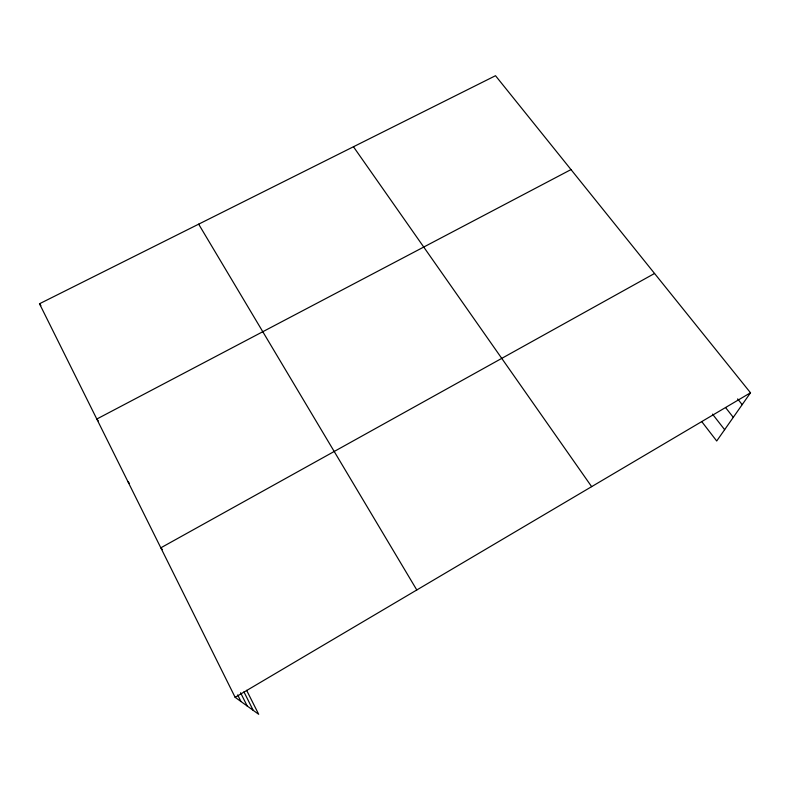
<?xml version="1.0" encoding="UTF-8"?>
<svg xmlns="http://www.w3.org/2000/svg" width="790" height="790" viewBox="0 0 790 790"><rect width="100%" height="100%" fill="white"/><g stroke="black" fill="none" stroke-linecap="round" stroke-linejoin="round"><path stroke-width="1.19" d="M246.608 690.282L258.685 714.288L235.134 697.323L39.5 303.755L495.508 75.712L750.5 392.778L716.708 440.998L701.777 421.643M235.134 697.323L750.5 392.778M654.555 273.468L160.814 547.826L162.493 549.613M571.002 169.583L96.805 419.036L98.266 420.863M127.901 481.594L129.392 483.342M737.633 398.92L742.185 404.638M725.704 407.719L733.278 417.347M712.511 414.128L724.637 429.691M39.5 303.755L40.892 305.651M353.456 146.752L591.641 486.65M198.655 224.163L416.794 589.972M243.932 691.852L253.205 710.348M240.575 692.771L247.201 706.013M237.672 694.914L240.98 701.53"/></g></svg>
